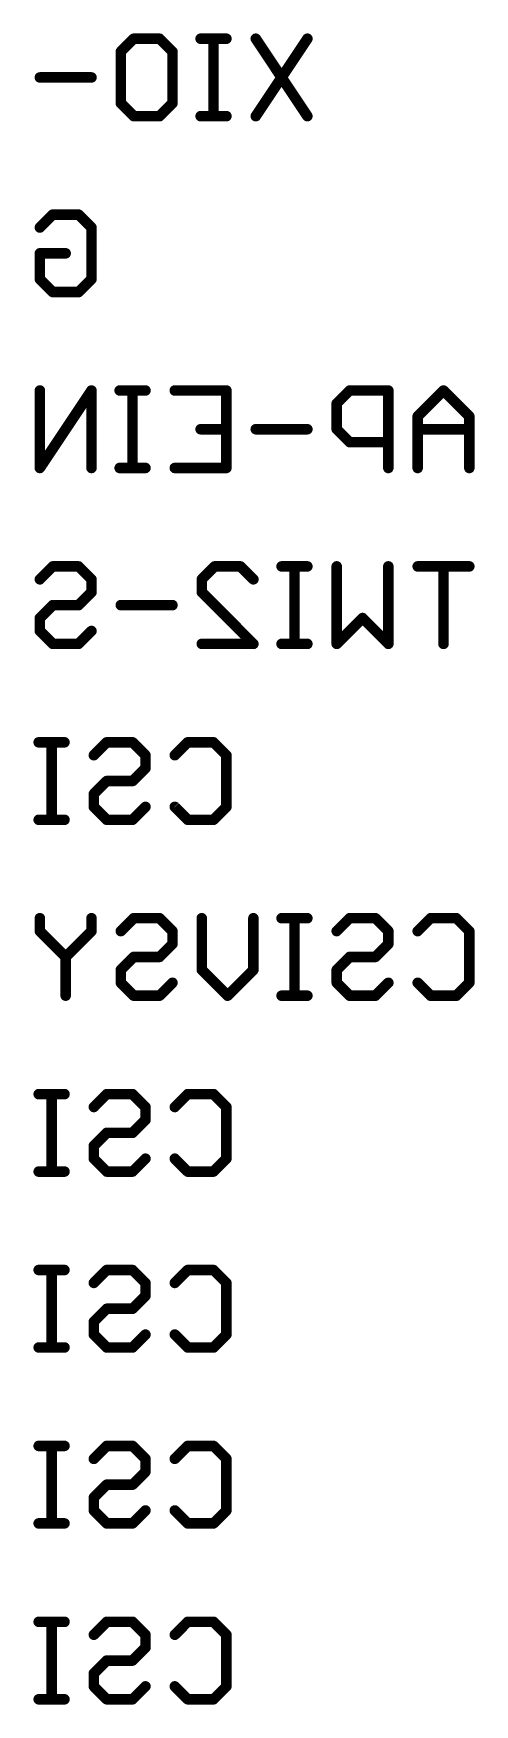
# Model space of a CAD drawing. Extents: x -84 to 55, y -33 to 162.
# Drawn here: x 26.4 to 32.77, y 89.1 to 113.23 of the extents above; entities that cross this region are included whole.
import ezdxf

# ---------------------------------------------------------------- set-up
doc = ezdxf.new("R2010")
doc.units = 0
doc.layers.add('22', color=6, linetype='CONTINUOUS')

msp = doc.modelspace()

# ---------------------------------------------------------------- linework, layer by layer
at = {"layer": '22', "const_width": 0.1524}
for points in [[(27.6587, 112.9723), (27.8451, 113.1588)], [(27.8451, 113.1588), (28.218, 113.1588)], [(28.218, 113.1588), (28.4044, 112.9723)], [(29.184, 113.1588), (28.8112, 113.1588)], [(28.9976, 112.0402), (28.9976, 113.1588)], [(30.3534, 113.1588), (29.6077, 112.0402)], [(29.6077, 113.1588), (30.3534, 112.0402)], [(27.6587, 112.2266), (27.6587, 112.9723)], [(28.4044, 112.9723), (28.4044, 112.2266)], [(27.235, 112.5995), (26.4893, 112.5995)], [(27.8451, 112.0402), (27.6587, 112.2266)], [(28.4044, 112.2266), (28.218, 112.0402)], [(28.218, 112.0402), (27.8451, 112.0402)], [(29.184, 112.0402), (28.8112, 112.0402)], [(26.4893, 110.4323), (26.6757, 110.6188)], [(26.6757, 110.6188), (27.0486, 110.6188)], [(27.0486, 110.6188), (27.235, 110.4323)], [(27.235, 110.4323), (27.235, 109.6866)], [(26.4893, 109.6866), (26.4893, 110.0595)], [(26.4893, 110.0595), (26.8621, 110.0595)], [(26.6757, 109.5002), (26.4893, 109.6866)], [(27.0486, 109.5002), (26.6757, 109.5002)], [(27.235, 109.6866), (27.0486, 109.5002)], [(27.235, 108.0788), (26.4893, 106.9602)], [(26.4893, 106.9602), (26.4893, 108.0788)], [(27.235, 106.9602), (27.235, 108.0788)], [(28.0146, 108.0788), (27.6418, 108.0788)], [(27.8282, 106.9602), (27.8282, 108.0788)], [(28.4383, 108.0788), (29.184, 108.0788)], [(29.184, 108.0788), (29.184, 106.9602)], [(30.9635, 108.0788), (30.7771, 107.8923)], [(31.5228, 108.0788), (30.9635, 108.0788)], [(31.5228, 106.9602), (31.5228, 108.0788)], [(32.3193, 108.0788), (31.9465, 107.7059)], [(32.6922, 107.7059), (32.3193, 108.0788)], [(30.7771, 107.8923), (30.7771, 107.5195)], [(31.9465, 107.7059), (31.9465, 106.9602)], [(32.6922, 106.9602), (32.6922, 107.7059)], [(29.184, 107.5195), (28.8112, 107.5195)], [(30.3534, 107.5195), (29.6077, 107.5195)], [(30.7771, 107.5195), (30.9635, 107.3331)], [(30.9635, 107.3331), (31.5228, 107.3331)], [(32.6922, 107.5195), (31.9465, 107.5195)], [(28.0146, 106.9602), (27.6418, 106.9602)], [(29.184, 106.9602), (28.4383, 106.9602)], [(26.4893, 105.3523), (26.6757, 105.5388)], [(26.6757, 105.5388), (27.0486, 105.5388)], [(27.0486, 105.5388), (27.235, 105.3523)], [(28.8281, 105.3523), (29.0145, 105.5388)], [(29.0145, 105.5388), (29.3874, 105.5388)], [(29.3874, 105.5388), (29.5738, 105.3523)], [(30.3534, 105.5388), (29.9806, 105.5388)], [(30.167, 104.4202), (30.167, 105.5388)], [(30.7771, 104.4202), (30.7771, 105.5388)], [(31.5228, 105.5388), (31.5228, 104.4202)], [(32.6922, 105.5388), (31.9465, 105.5388)], [(32.3193, 104.4202), (32.3193, 105.5388)], [(27.235, 105.1659), (27.0486, 104.9795)], [(27.235, 105.3523), (27.235, 105.1659)], [(28.8281, 105.1659), (28.8281, 105.3523)], [(29.5738, 104.4202), (28.8281, 105.1659)], [(26.6757, 104.9795), (26.4893, 104.7931)], [(27.0486, 104.9795), (26.6757, 104.9795)], [(28.4044, 104.9795), (27.6587, 104.9795)], [(26.4893, 104.7931), (26.4893, 104.6066)], [(31.1499, 104.7931), (30.7771, 104.4202)], [(31.5228, 104.4202), (31.1499, 104.7931)], [(26.4893, 104.6066), (26.6757, 104.4202)], [(26.6757, 104.4202), (27.0486, 104.4202)], [(27.0486, 104.4202), (27.235, 104.6066)], [(28.8281, 104.4202), (29.5738, 104.4202)], [(30.3534, 104.4202), (29.9806, 104.4202)], [(26.8452, 102.9988), (26.4724, 102.9988)], [(26.6588, 101.8802), (26.6588, 102.9988)], [(27.2689, 102.8123), (27.4553, 102.9988)], [(27.4553, 102.9988), (27.8282, 102.9988)], [(27.8282, 102.9988), (28.0146, 102.8123)], [(28.4383, 102.8123), (28.6247, 102.9988)], [(28.6247, 102.9988), (28.9976, 102.9988)], [(28.9976, 102.9988), (29.184, 102.8123)], [(28.0146, 102.8123), (28.0146, 102.6259)], [(29.184, 102.8123), (29.184, 102.0666)], [(28.0146, 102.6259), (27.8282, 102.4395)], [(27.4553, 102.4395), (27.2689, 102.2531)], [(27.2689, 102.2531), (27.2689, 102.0666)], [(27.8282, 102.4395), (27.4553, 102.4395)], [(27.2689, 102.0666), (27.4553, 101.8802)], [(27.8282, 101.8802), (28.0146, 102.0666)], [(28.6247, 101.8802), (28.4383, 102.0666)], [(29.184, 102.0666), (28.9976, 101.8802)], [(26.8452, 101.8802), (26.4724, 101.8802)], [(27.4553, 101.8802), (27.8282, 101.8802)], [(28.9976, 101.8802), (28.6247, 101.8802)], [(26.4893, 100.2723), (26.4893, 100.4588)], [(27.235, 100.4588), (27.235, 100.2723)], [(27.6587, 100.2723), (27.8451, 100.4588)], [(27.8451, 100.4588), (28.218, 100.4588)], [(28.218, 100.4588), (28.4044, 100.2723)], [(28.8281, 99.7131), (28.8281, 100.4588)], [(29.5738, 100.4588), (29.5738, 99.7131)], [(30.3534, 100.4588), (29.9806, 100.4588)], [(30.167, 99.3402), (30.167, 100.4588)], [(30.7771, 100.2723), (30.9635, 100.4588)], [(30.9635, 100.4588), (31.3364, 100.4588)], [(31.3364, 100.4588), (31.5228, 100.2723)], [(31.9465, 100.2723), (32.1329, 100.4588)], [(32.1329, 100.4588), (32.5058, 100.4588)], [(32.5058, 100.4588), (32.6922, 100.2723)], [(26.8622, 99.8995), (26.4893, 100.2723)], [(27.235, 100.2723), (26.8622, 99.8995)], [(28.4044, 100.0859), (28.218, 99.8995)], [(28.4044, 100.2723), (28.4044, 100.0859)], [(31.5228, 100.0859), (31.3364, 99.8995)], [(31.5228, 100.2723), (31.5228, 100.0859)], [(32.6922, 100.2723), (32.6922, 99.5266)], [(26.8622, 99.8995), (26.8622, 99.3402)], [(27.8451, 99.8995), (27.6587, 99.7131)], [(28.218, 99.8995), (27.8451, 99.8995)], [(30.9635, 99.8995), (30.7771, 99.7131)], [(31.3364, 99.8995), (30.9635, 99.8995)], [(27.6587, 99.7131), (27.6587, 99.5266)], [(29.201, 99.3402), (28.8281, 99.7131)], [(29.5738, 99.7131), (29.201, 99.3402)], [(30.7771, 99.7131), (30.7771, 99.5266)], [(27.6587, 99.5266), (27.8451, 99.3402)], [(28.218, 99.3402), (28.4044, 99.5266)], [(30.7771, 99.5266), (30.9635, 99.3402)], [(31.3364, 99.3402), (31.5228, 99.5266)], [(32.1329, 99.3402), (31.9465, 99.5266)], [(32.6922, 99.5266), (32.5058, 99.3402)], [(27.8451, 99.3402), (28.218, 99.3402)], [(30.3534, 99.3402), (29.9806, 99.3402)], [(30.9635, 99.3402), (31.3364, 99.3402)], [(32.5058, 99.3402), (32.1329, 99.3402)], [(26.8452, 97.9188), (26.4724, 97.9188)], [(26.6588, 96.8002), (26.6588, 97.9188)], [(27.2689, 97.7323), (27.4553, 97.9188)], [(27.4553, 97.9188), (27.8282, 97.9188)], [(27.8282, 97.9188), (28.0146, 97.7323)], [(28.4383, 97.7323), (28.6247, 97.9188)], [(28.6247, 97.9188), (28.9976, 97.9188)], [(28.9976, 97.9188), (29.184, 97.7323)], [(28.0146, 97.7323), (28.0146, 97.5459)], [(29.184, 97.7323), (29.184, 96.9866)], [(28.0146, 97.5459), (27.8282, 97.3595)], [(27.4553, 97.3595), (27.2689, 97.1731)], [(27.2689, 97.1731), (27.2689, 96.9866)], [(27.8282, 97.3595), (27.4553, 97.3595)], [(27.2689, 96.9866), (27.4553, 96.8002)], [(27.8282, 96.8002), (28.0146, 96.9866)], [(28.6247, 96.8002), (28.4383, 96.9866)], [(29.184, 96.9866), (28.9976, 96.8002)], [(26.8452, 96.8002), (26.4724, 96.8002)], [(27.4553, 96.8002), (27.8282, 96.8002)], [(28.9976, 96.8002), (28.6247, 96.8002)], [(26.8452, 95.3788), (26.4724, 95.3788)], [(26.6588, 94.2602), (26.6588, 95.3788)], [(27.2689, 95.1923), (27.4553, 95.3788)], [(27.4553, 95.3788), (27.8282, 95.3788)], [(27.8282, 95.3788), (28.0146, 95.1923)], [(28.4383, 95.1923), (28.6247, 95.3788)], [(28.6247, 95.3788), (28.9976, 95.3788)], [(28.9976, 95.3788), (29.184, 95.1923)], [(28.0146, 95.0059), (27.8282, 94.8195)], [(28.0146, 95.1923), (28.0146, 95.0059)], [(29.184, 95.1923), (29.184, 94.4466)], [(27.4553, 94.8195), (27.2689, 94.6331)], [(27.8282, 94.8195), (27.4553, 94.8195)], [(27.2689, 94.6331), (27.2689, 94.4466)], [(27.2689, 94.4466), (27.4553, 94.2602)], [(27.8282, 94.2602), (28.0146, 94.4466)], [(28.6247, 94.2602), (28.4383, 94.4466)], [(29.184, 94.4466), (28.9976, 94.2602)], [(26.8452, 94.2602), (26.4724, 94.2602)], [(27.4553, 94.2602), (27.8282, 94.2602)], [(28.9976, 94.2602), (28.6247, 94.2602)], [(26.8452, 92.8388), (26.4724, 92.8388)], [(26.6588, 91.7202), (26.6588, 92.8388)], [(27.2689, 92.6523), (27.4553, 92.8388)], [(27.4553, 92.8388), (27.8282, 92.8388)], [(27.8282, 92.8388), (28.0146, 92.6523)], [(28.4383, 92.6523), (28.6247, 92.8388)], [(28.6247, 92.8388), (28.9976, 92.8388)], [(28.9976, 92.8388), (29.184, 92.6523)], [(28.0146, 92.6523), (28.0146, 92.4659)], [(29.184, 92.6523), (29.184, 91.9066)], [(28.0146, 92.4659), (27.8282, 92.2795)], [(27.4553, 92.2795), (27.2689, 92.0931)], [(27.8282, 92.2795), (27.4553, 92.2795)], [(27.2689, 92.0931), (27.2689, 91.9066)], [(27.2689, 91.9066), (27.4553, 91.7202)], [(27.8282, 91.7202), (28.0146, 91.9066)], [(28.6247, 91.7202), (28.4383, 91.9066)], [(29.184, 91.9066), (28.9976, 91.7202)], [(26.8452, 91.7202), (26.4724, 91.7202)], [(27.4553, 91.7202), (27.8282, 91.7202)], [(28.9976, 91.7202), (28.6247, 91.7202)], [(26.8452, 90.2988), (26.4724, 90.2988)], [(26.6588, 89.1802), (26.6588, 90.2988)], [(27.2689, 90.1123), (27.4553, 90.2988)], [(27.4553, 90.2988), (27.8282, 90.2988)], [(27.8282, 90.2988), (28.0146, 90.1123)], [(28.4383, 90.1123), (28.6247, 90.2988)], [(28.6247, 90.2988), (28.9976, 90.2988)], [(28.9976, 90.2988), (29.184, 90.1123)], [(28.0146, 90.1123), (28.0146, 89.9259)], [(29.184, 90.1123), (29.184, 89.3666)], [(27.4553, 89.7395), (27.2689, 89.553)], [(27.8282, 89.7395), (27.4553, 89.7395)], [(28.0146, 89.9259), (27.8282, 89.7395)], [(27.2689, 89.553), (27.2689, 89.3666)], [(27.2689, 89.3666), (27.4553, 89.1802)], [(27.8282, 89.1802), (28.0146, 89.3666)], [(28.6247, 89.1802), (28.4383, 89.3666)], [(29.184, 89.3666), (28.9976, 89.1802)], [(26.8452, 89.1802), (26.4724, 89.1802)], [(27.4553, 89.1802), (27.8282, 89.1802)], [(28.9976, 89.1802), (28.6247, 89.1802)]]:
    msp.add_lwpolyline(points, dxfattribs=at)
at = {"layer": '22', "const_width": 0.0762}
for points in [[(27.8451, 113.1969, 1), (27.8451, 113.1207)], [(27.8721, 113.1318, 1), (27.8182, 113.1857)], [(28.2449, 113.1857, 1), (28.191, 113.1318)], [(28.218, 113.1207, 1), (28.218, 113.1969)], [(28.8112, 113.1969, 1), (28.8112, 113.1207)], [(29.0357, 113.1588, 1), (28.9595, 113.1588)], [(29.184, 113.1207, 1), (29.184, 113.1969)], [(29.6394, 113.1799, 1), (29.576, 113.1376)], [(30.3851, 113.1376, 1), (30.3217, 113.1799)], [(27.6968, 112.9723, 1), (27.6206, 112.9723)], [(27.6318, 112.9993, 1), (27.6856, 112.9454)], [(28.4425, 112.9723, 1), (28.3663, 112.9723)], [(28.3775, 112.9454, 1), (28.4313, 112.9993)], [(26.4893, 112.6376, 1), (26.4893, 112.5614)], [(27.235, 112.5614, 1), (27.235, 112.6376)], [(27.6856, 112.2536, 1), (27.6318, 112.1997)], [(27.6206, 112.2266, 1), (27.6968, 112.2266)], [(28.3663, 112.2266, 1), (28.4425, 112.2266)], [(28.4313, 112.1997, 1), (28.3775, 112.2536)], [(27.8451, 112.0783, 1), (27.8451, 112.0021)], [(27.8182, 112.0133, 1), (27.8721, 112.0671)], [(28.191, 112.0671, 1), (28.2449, 112.0133)], [(28.218, 112.0021, 1), (28.218, 112.0783)], [(28.8112, 112.0783, 1), (28.8112, 112.0021)], [(28.9595, 112.0402, 1), (29.0357, 112.0402)], [(29.184, 112.0021, 1), (29.184, 112.0783)], [(29.576, 112.0613, 1), (29.6394, 112.0191)], [(30.3217, 112.0191, 1), (30.3851, 112.0613)], [(26.6757, 110.6569, 1), (26.6757, 110.5807)], [(26.7027, 110.5918, 1), (26.6488, 110.6457)], [(27.0755, 110.6457, 1), (27.0216, 110.5918)], [(27.0486, 110.5807, 1), (27.0486, 110.6569)], [(26.4624, 110.4593, 1), (26.5162, 110.4054)], [(27.2731, 110.4323, 1), (27.1969, 110.4323)], [(27.2081, 110.4054, 1), (27.2619, 110.4593)], [(26.5274, 110.0595, 1), (26.4512, 110.0595)], [(26.4893, 110.0976, 1), (26.4893, 110.0214)], [(26.8621, 110.0214, 1), (26.8621, 110.0976)], [(26.5162, 109.7136, 1), (26.4624, 109.6597)], [(26.4512, 109.6866, 1), (26.5274, 109.6866)], [(26.6757, 109.5383, 1), (26.6757, 109.4621)], [(26.6488, 109.4733, 1), (26.7027, 109.5271)], [(27.0216, 109.5271, 1), (27.0755, 109.4733)], [(27.0486, 109.4621, 1), (27.0486, 109.5383)], [(27.1969, 109.6866, 1), (27.2731, 109.6866)], [(27.2619, 109.6597, 1), (27.2081, 109.7136)], [(26.5274, 108.0788, 1), (26.4512, 108.0788)], [(27.2731, 108.0788, 1), (27.1969, 108.0788)], [(27.2667, 108.0576, 1), (27.2033, 108.0999)], [(27.6418, 108.1169, 1), (27.6418, 108.0407)], [(27.8663, 108.0788, 1), (27.7901, 108.0788)], [(28.0146, 108.0407, 1), (28.0146, 108.1169)], [(28.4383, 108.1169, 1), (28.4383, 108.0407)], [(29.2221, 108.0788, 1), (29.1459, 108.0788)], [(29.184, 108.0407, 1), (29.184, 108.1169)], [(30.9635, 108.1169, 1), (30.9635, 108.0407)], [(30.9905, 108.0518, 1), (30.9366, 108.1057)], [(31.5609, 108.0788, 1), (31.4847, 108.0788)], [(31.5228, 108.0407, 1), (31.5228, 108.1169)], [(32.3463, 108.1057, 1), (32.2924, 108.0518)], [(32.3463, 108.0518, 1), (32.2924, 108.1057)], [(30.8152, 107.8923, 1), (30.739, 107.8923)], [(30.7502, 107.9193, 1), (30.804, 107.8654)], [(31.9846, 107.7059, 1), (31.9084, 107.7059)], [(31.9195, 107.7328, 1), (31.9734, 107.679)], [(32.7303, 107.7059, 1), (32.6541, 107.7059)], [(32.6653, 107.679, 1), (32.7191, 107.7328)], [(28.8112, 107.5576, 1), (28.8112, 107.4814)], [(29.184, 107.4814, 1), (29.184, 107.5576)], [(29.6077, 107.5576, 1), (29.6077, 107.4814)], [(30.3534, 107.4814, 1), (30.3534, 107.5576)], [(30.804, 107.5464, 1), (30.7502, 107.4925)], [(30.739, 107.5195, 1), (30.8152, 107.5195)], [(30.9635, 107.3712, 1), (30.9635, 107.295)], [(30.9366, 107.3061, 1), (30.9905, 107.36)], [(31.5228, 107.295, 1), (31.5228, 107.3712)], [(31.9465, 107.5576, 1), (31.9465, 107.4814)], [(32.6922, 107.4814, 1), (32.6922, 107.5576)], [(26.4576, 106.9813, 1), (26.521, 106.9391)], [(26.4512, 106.9602, 1), (26.5274, 106.9602)], [(27.1969, 106.9602, 1), (27.2731, 106.9602)], [(27.6418, 106.9983, 1), (27.6418, 106.9221)], [(27.7901, 106.9602, 1), (27.8663, 106.9602)], [(28.0146, 106.9221, 1), (28.0146, 106.9983)], [(28.4383, 106.9983, 1), (28.4383, 106.9221)], [(29.1459, 106.9602, 1), (29.2221, 106.9602)], [(29.184, 106.9221, 1), (29.184, 106.9983)], [(31.4847, 106.9602, 1), (31.5609, 106.9602)], [(31.9084, 106.9602, 1), (31.9846, 106.9602)], [(32.6541, 106.9602, 1), (32.7303, 106.9602)], [(26.6757, 105.5769, 1), (26.6757, 105.5007)], [(26.7027, 105.5118, 1), (26.6488, 105.5657)], [(27.0755, 105.5657, 1), (27.0216, 105.5118)], [(27.0486, 105.5007, 1), (27.0486, 105.5769)], [(29.0145, 105.5769, 1), (29.0145, 105.5007)], [(29.0415, 105.5118, 1), (28.9876, 105.5657)], [(29.4143, 105.5657, 1), (29.3604, 105.5118)], [(29.3874, 105.5007, 1), (29.3874, 105.5769)], [(29.9806, 105.5769, 1), (29.9806, 105.5007)], [(30.2051, 105.5388, 1), (30.1289, 105.5388)], [(30.3534, 105.5007, 1), (30.3534, 105.5769)], [(30.8152, 105.5388, 1), (30.739, 105.5388)], [(31.5609, 105.5388, 1), (31.4847, 105.5388)], [(31.9465, 105.5769, 1), (31.9465, 105.5007)], [(32.3574, 105.5388, 1), (32.2812, 105.5388)], [(32.6922, 105.5007, 1), (32.6922, 105.5769)], [(26.4624, 105.3793, 1), (26.5162, 105.3254)], [(27.2731, 105.3523, 1), (27.1969, 105.3523)], [(27.2081, 105.3254, 1), (27.262, 105.3793)], [(27.262, 105.139, 1), (27.2081, 105.1928)], [(28.8662, 105.3523, 1), (28.79, 105.3523)], [(28.8012, 105.3793, 1), (28.855, 105.3254)], [(28.855, 105.1928, 1), (28.8012, 105.139)], [(29.5469, 105.3254, 1), (29.6007, 105.3793)], [(26.6757, 105.0176, 1), (26.6757, 104.9414)], [(26.7027, 104.9525, 1), (26.6488, 105.0064)], [(27.0216, 105.0064, 1), (27.0755, 104.9525)], [(27.0486, 104.9414, 1), (27.0486, 105.0176)], [(27.1969, 105.1659, 1), (27.2731, 105.1659)], [(27.6587, 105.0176, 1), (27.6587, 104.9414)], [(28.4044, 104.9414, 1), (28.4044, 105.0176)], [(28.79, 105.1659, 1), (28.8662, 105.1659)], [(26.5274, 104.7931, 1), (26.4512, 104.7931)], [(26.4624, 104.82, 1), (26.5162, 104.7661)], [(31.1769, 104.82, 1), (31.123, 104.7661)], [(31.1769, 104.7661, 1), (31.123, 104.82)], [(26.5162, 104.6336, 1), (26.4624, 104.5797)], [(26.4512, 104.6066, 1), (26.5274, 104.6066)], [(26.6757, 104.4583, 1), (26.6757, 104.3821)], [(27.0486, 104.3821, 1), (27.0486, 104.4583)], [(27.262, 104.5797, 1), (27.2081, 104.6336)], [(28.8281, 104.4583, 1), (28.8281, 104.3821)], [(29.5738, 104.3821, 1), (29.5738, 104.4583)], [(29.9806, 104.4583, 1), (29.9806, 104.3821)], [(30.3534, 104.3821, 1), (30.3534, 104.4583)], [(26.6488, 104.3933, 1), (26.7027, 104.4471)], [(27.0216, 104.4471, 1), (27.0755, 104.3933)], [(29.5469, 104.3933, 1), (29.6007, 104.4471)], [(30.1289, 104.4202, 1), (30.2051, 104.4202)], [(30.739, 104.4202, 1), (30.8152, 104.4202)], [(30.7502, 104.4471, 1), (30.804, 104.3933)], [(31.4847, 104.4202, 1), (31.5609, 104.4202)], [(31.4959, 104.3933, 1), (31.5497, 104.4471)], [(32.2812, 104.4202, 1), (32.3574, 104.4202)], [(26.4724, 103.0369, 1), (26.4724, 102.9607)], [(26.6969, 102.9988, 1), (26.6207, 102.9988)], [(26.8452, 102.9607, 1), (26.8452, 103.0369)], [(27.4553, 103.0369, 1), (27.4553, 102.9607)], [(27.4823, 102.9718, 1), (27.4284, 103.0257)], [(27.8551, 103.0257, 1), (27.8012, 102.9718)], [(27.8282, 102.9607, 1), (27.8282, 103.0369)], [(28.6247, 103.0369, 1), (28.6247, 102.9607)], [(28.6517, 102.9718, 1), (28.5978, 103.0257)], [(29.0245, 103.0257, 1), (28.9706, 102.9718)], [(28.9976, 102.9607, 1), (28.9976, 103.0369)], [(27.242, 102.8393, 1), (27.2958, 102.7854)], [(28.0527, 102.8123, 1), (27.9765, 102.8123)], [(27.9877, 102.7854, 1), (28.0415, 102.8393)], [(28.4114, 102.8393, 1), (28.4652, 102.7854)], [(29.2221, 102.8123, 1), (29.1459, 102.8123)], [(29.1571, 102.7854, 1), (29.2109, 102.8393)], [(27.9765, 102.6259, 1), (28.0527, 102.6259)], [(28.0415, 102.599, 1), (27.9877, 102.6528)], [(27.307, 102.2531, 1), (27.2308, 102.2531)], [(27.242, 102.28, 1), (27.2958, 102.2261)], [(27.4553, 102.4776, 1), (27.4553, 102.4014)], [(27.4823, 102.4125, 1), (27.4284, 102.4664)], [(27.8012, 102.4664, 1), (27.8551, 102.4125)], [(27.8282, 102.4014, 1), (27.8282, 102.4776)], [(27.2958, 102.0936, 1), (27.242, 102.0397)], [(27.2308, 102.0666, 1), (27.307, 102.0666)], [(28.0415, 102.0397, 1), (27.9877, 102.0936)], [(28.4652, 102.0936, 1), (28.4114, 102.0397)], [(29.1459, 102.0666, 1), (29.2221, 102.0666)], [(29.2109, 102.0397, 1), (29.1571, 102.0936)], [(26.4724, 101.9183, 1), (26.4724, 101.8421)], [(26.6207, 101.8802, 1), (26.6969, 101.8802)], [(26.8452, 101.8421, 1), (26.8452, 101.9183)], [(27.4553, 101.9183, 1), (27.4553, 101.8421)], [(27.4284, 101.8533, 1), (27.4823, 101.9071)], [(27.8012, 101.9071, 1), (27.8551, 101.8533)], [(27.8282, 101.8421, 1), (27.8282, 101.9183)], [(28.6247, 101.9183, 1), (28.6247, 101.8421)], [(28.5978, 101.8533, 1), (28.6517, 101.9071)], [(28.9706, 101.9071, 1), (29.0245, 101.8533)], [(28.9976, 101.8421, 1), (28.9976, 101.9183)], [(26.5274, 100.4588, 1), (26.4512, 100.4588)], [(27.2731, 100.4588, 1), (27.1969, 100.4588)], [(27.8451, 100.4969, 1), (27.8451, 100.4207)], [(27.8721, 100.4318, 1), (27.8182, 100.4857)], [(28.2449, 100.4857, 1), (28.191, 100.4318)], [(28.218, 100.4207, 1), (28.218, 100.4969)], [(28.8662, 100.4588, 1), (28.79, 100.4588)], [(29.6119, 100.4588, 1), (29.5357, 100.4588)], [(29.9806, 100.4969, 1), (29.9806, 100.4207)], [(30.2051, 100.4588, 1), (30.1289, 100.4588)], [(30.3534, 100.4207, 1), (30.3534, 100.4969)], [(30.9635, 100.4969, 1), (30.9635, 100.4207)], [(30.9905, 100.4318, 1), (30.9366, 100.4857)], [(31.3633, 100.4857, 1), (31.3094, 100.4318)], [(31.3364, 100.4207, 1), (31.3364, 100.4969)], [(32.1329, 100.4969, 1), (32.1329, 100.4207)], [(32.1599, 100.4318, 1), (32.106, 100.4857)], [(32.5327, 100.4857, 1), (32.4788, 100.4318)], [(32.5058, 100.4207, 1), (32.5058, 100.4969)], [(26.5162, 100.2993, 1), (26.4624, 100.2454)], [(26.4512, 100.2723, 1), (26.5274, 100.2723)], [(27.1969, 100.2723, 1), (27.2731, 100.2723)], [(27.262, 100.2454, 1), (27.2081, 100.2993)], [(27.6318, 100.2993, 1), (27.6856, 100.2454)], [(28.4425, 100.2723, 1), (28.3663, 100.2723)], [(28.3775, 100.2454, 1), (28.4313, 100.2993)], [(28.4313, 100.059, 1), (28.3775, 100.1128)], [(30.7502, 100.2993, 1), (30.804, 100.2454)], [(31.5609, 100.2723, 1), (31.4847, 100.2723)], [(31.4959, 100.2454, 1), (31.5497, 100.2993)], [(31.5497, 100.059, 1), (31.4959, 100.1128)], [(31.9196, 100.2993, 1), (31.9734, 100.2454)], [(32.7303, 100.2723, 1), (32.6541, 100.2723)], [(32.6653, 100.2454, 1), (32.7191, 100.2993)], [(26.8352, 99.9264, 1), (26.8891, 99.8725)], [(26.9003, 99.8995, 1), (26.8241, 99.8995)], [(26.8352, 99.8725, 1), (26.8891, 99.9264)], [(27.8451, 99.9376, 1), (27.8451, 99.8614)], [(27.8721, 99.8725, 1), (27.8182, 99.9264)], [(28.191, 99.9264, 1), (28.2449, 99.8725)], [(28.218, 99.8614, 1), (28.218, 99.9376)], [(28.3663, 100.0859, 1), (28.4425, 100.0859)], [(30.9635, 99.9376, 1), (30.9635, 99.8614)], [(30.9905, 99.8725, 1), (30.9366, 99.9264)], [(31.3094, 99.9264, 1), (31.3633, 99.8725)], [(31.3364, 99.8614, 1), (31.3364, 99.9376)], [(31.4847, 100.0859, 1), (31.5609, 100.0859)], [(27.6968, 99.7131, 1), (27.6206, 99.7131)], [(27.6318, 99.74, 1), (27.6856, 99.6861)], [(28.855, 99.74, 1), (28.8012, 99.6861)], [(28.79, 99.7131, 1), (28.8662, 99.7131)], [(29.5357, 99.7131, 1), (29.6119, 99.7131)], [(29.6007, 99.6861, 1), (29.5469, 99.74)], [(30.8152, 99.7131, 1), (30.739, 99.7131)], [(30.7502, 99.74, 1), (30.804, 99.6861)], [(27.6856, 99.5536, 1), (27.6318, 99.4997)], [(27.6206, 99.5266, 1), (27.6968, 99.5266)], [(28.4313, 99.4997, 1), (28.3775, 99.5536)], [(30.804, 99.5536, 1), (30.7502, 99.4997)], [(30.739, 99.5266, 1), (30.8152, 99.5266)], [(31.5497, 99.4997, 1), (31.4959, 99.5536)], [(31.9734, 99.5536, 1), (31.9196, 99.4997)], [(32.6541, 99.5266, 1), (32.7303, 99.5266)], [(32.7191, 99.4997, 1), (32.6653, 99.5536)], [(26.8241, 99.3402, 1), (26.9003, 99.3402)], [(27.8451, 99.3783, 1), (27.8451, 99.3021)], [(27.8182, 99.3133, 1), (27.8721, 99.3671)], [(28.191, 99.3671, 1), (28.2449, 99.3133)], [(28.218, 99.3021, 1), (28.218, 99.3783)], [(29.174, 99.3671, 1), (29.2279, 99.3133)], [(29.174, 99.3133, 1), (29.2279, 99.3671)], [(29.9806, 99.3783, 1), (29.9806, 99.3021)], [(30.1289, 99.3402, 1), (30.2051, 99.3402)], [(30.3534, 99.3021, 1), (30.3534, 99.3783)], [(30.9635, 99.3783, 1), (30.9635, 99.3021)], [(30.9366, 99.3133, 1), (30.9905, 99.3671)], [(31.3094, 99.3671, 1), (31.3633, 99.3133)], [(31.3364, 99.3021, 1), (31.3364, 99.3783)], [(32.1329, 99.3783, 1), (32.1329, 99.3021)], [(32.106, 99.3133, 1), (32.1599, 99.3671)], [(32.4788, 99.3671, 1), (32.5327, 99.3133)], [(32.5058, 99.3021, 1), (32.5058, 99.3783)], [(26.4724, 97.9569, 1), (26.4724, 97.8807)], [(26.6969, 97.9188, 1), (26.6207, 97.9188)], [(26.8452, 97.8807, 1), (26.8452, 97.9569)], [(27.4553, 97.9569, 1), (27.4553, 97.8807)], [(27.4823, 97.8918, 1), (27.4284, 97.9457)], [(27.8551, 97.9457, 1), (27.8012, 97.8918)], [(27.8282, 97.8807, 1), (27.8282, 97.9569)], [(28.6247, 97.9569, 1), (28.6247, 97.8807)], [(28.6517, 97.8918, 1), (28.5978, 97.9457)], [(29.0245, 97.9457, 1), (28.9706, 97.8918)], [(28.9976, 97.8807, 1), (28.9976, 97.9569)], [(27.242, 97.7593, 1), (27.2958, 97.7054)], [(28.0527, 97.7323, 1), (27.9765, 97.7323)], [(27.9877, 97.7054, 1), (28.0415, 97.7593)], [(28.4114, 97.7593, 1), (28.4652, 97.7054)], [(29.2221, 97.7323, 1), (29.1459, 97.7323)], [(29.1571, 97.7054, 1), (29.2109, 97.7593)], [(27.9765, 97.5459, 1), (28.0527, 97.5459)], [(28.0415, 97.519, 1), (27.9877, 97.5728)], [(27.307, 97.1731, 1), (27.2308, 97.1731)], [(27.4553, 97.3976, 1), (27.4553, 97.3214)], [(27.4823, 97.3325, 1), (27.4284, 97.3864)], [(27.8012, 97.3864, 1), (27.8551, 97.3325)], [(27.8282, 97.3214, 1), (27.8282, 97.3976)], [(27.242, 97.2, 1), (27.2958, 97.1461)], [(27.2958, 97.0136, 1), (27.242, 96.9597)], [(27.2308, 96.9866, 1), (27.307, 96.9866)], [(28.0415, 96.9597, 1), (27.9877, 97.0136)], [(28.4652, 97.0136, 1), (28.4114, 96.9597)], [(29.1459, 96.9866, 1), (29.2221, 96.9866)], [(29.2109, 96.9597, 1), (29.1571, 97.0136)], [(26.4724, 96.8383, 1), (26.4724, 96.7621)], [(26.6207, 96.8002, 1), (26.6969, 96.8002)], [(26.8452, 96.7621, 1), (26.8452, 96.8383)], [(27.4553, 96.8383, 1), (27.4553, 96.7621)], [(27.4284, 96.7733, 1), (27.4823, 96.8271)], [(27.8012, 96.8271, 1), (27.8551, 96.7733)], [(27.8282, 96.7621, 1), (27.8282, 96.8383)], [(28.6247, 96.8383, 1), (28.6247, 96.7621)], [(28.5978, 96.7733, 1), (28.6517, 96.8271)], [(28.9706, 96.8271, 1), (29.0245, 96.7733)], [(28.9976, 96.7621, 1), (28.9976, 96.8383)], [(26.4724, 95.4169, 1), (26.4724, 95.3407)], [(26.6969, 95.3788, 1), (26.6207, 95.3788)], [(26.8452, 95.3407, 1), (26.8452, 95.4169)], [(27.4553, 95.4169, 1), (27.4553, 95.3407)], [(27.4823, 95.3518, 1), (27.4284, 95.4057)], [(27.8551, 95.4057, 1), (27.8012, 95.3518)], [(27.8282, 95.3407, 1), (27.8282, 95.4169)], [(28.6247, 95.4169, 1), (28.6247, 95.3407)], [(28.6517, 95.3518, 1), (28.5978, 95.4057)], [(29.0245, 95.4057, 1), (28.9706, 95.3518)], [(28.9976, 95.3407, 1), (28.9976, 95.4169)], [(27.242, 95.2193, 1), (27.2958, 95.1654)], [(28.0527, 95.1923, 1), (27.9765, 95.1923)], [(27.9877, 95.1654, 1), (28.0415, 95.2193)], [(28.0415, 94.979, 1), (27.9877, 95.0328)], [(28.4114, 95.2193, 1), (28.4652, 95.1654)], [(29.2221, 95.1923, 1), (29.1459, 95.1923)], [(29.1571, 95.1654, 1), (29.2109, 95.2193)], [(27.4553, 94.8576, 1), (27.4553, 94.7814)], [(27.4823, 94.7925, 1), (27.4284, 94.8464)], [(27.8012, 94.8464, 1), (27.8551, 94.7925)], [(27.8282, 94.7814, 1), (27.8282, 94.8576)], [(27.9765, 95.0059, 1), (28.0527, 95.0059)], [(27.307, 94.6331, 1), (27.2308, 94.6331)], [(27.242, 94.66, 1), (27.2958, 94.6061)], [(27.2958, 94.4736, 1), (27.242, 94.4197)], [(27.2308, 94.4466, 1), (27.307, 94.4466)], [(28.0415, 94.4197, 1), (27.9877, 94.4736)], [(28.4652, 94.4736, 1), (28.4114, 94.4197)], [(29.1459, 94.4466, 1), (29.2221, 94.4466)], [(29.2109, 94.4197, 1), (29.1571, 94.4736)], [(26.4724, 94.2983, 1), (26.4724, 94.2221)], [(26.6207, 94.2602, 1), (26.6969, 94.2602)], [(26.8452, 94.2221, 1), (26.8452, 94.2983)], [(27.4553, 94.2983, 1), (27.4553, 94.2221)], [(27.4284, 94.2333, 1), (27.4823, 94.2871)], [(27.8012, 94.2871, 1), (27.8551, 94.2333)], [(27.8282, 94.2221, 1), (27.8282, 94.2983)], [(28.6247, 94.2983, 1), (28.6247, 94.2221)], [(28.5978, 94.2333, 1), (28.6517, 94.2871)], [(28.9706, 94.2871, 1), (29.0245, 94.2333)], [(28.9976, 94.2221, 1), (28.9976, 94.2983)], [(26.4724, 92.8769, 1), (26.4724, 92.8007)], [(26.6969, 92.8388, 1), (26.6207, 92.8388)], [(26.8452, 92.8007, 1), (26.8452, 92.8769)], [(27.4553, 92.8769, 1), (27.4553, 92.8007)], [(27.4823, 92.8118, 1), (27.4284, 92.8657)], [(27.8551, 92.8657, 1), (27.8012, 92.8118)], [(27.8282, 92.8007, 1), (27.8282, 92.8769)], [(28.6247, 92.8769, 1), (28.6247, 92.8007)], [(28.6517, 92.8118, 1), (28.5978, 92.8657)], [(29.0245, 92.8657, 1), (28.9706, 92.8118)], [(28.9976, 92.8007, 1), (28.9976, 92.8769)], [(27.242, 92.6793, 1), (27.2958, 92.6254)], [(28.0527, 92.6523, 1), (27.9765, 92.6523)], [(27.9877, 92.6254, 1), (28.0415, 92.6793)], [(28.4114, 92.6793, 1), (28.4652, 92.6254)], [(29.2221, 92.6523, 1), (29.1459, 92.6523)], [(29.1571, 92.6254, 1), (29.2109, 92.6793)], [(27.9765, 92.4659, 1), (28.0527, 92.4659)], [(28.0415, 92.439, 1), (27.9877, 92.4928)], [(27.4553, 92.3176, 1), (27.4553, 92.2414)], [(27.4823, 92.2525, 1), (27.4284, 92.3064)], [(27.8012, 92.3064, 1), (27.8551, 92.2525)], [(27.8282, 92.2414, 1), (27.8282, 92.3176)], [(27.307, 92.0931, 1), (27.2308, 92.0931)], [(27.242, 92.12, 1), (27.2958, 92.0661)], [(27.2958, 91.9336, 1), (27.242, 91.8797)], [(27.2308, 91.9066, 1), (27.307, 91.9066)], [(28.0415, 91.8797, 1), (27.9877, 91.9336)], [(28.4652, 91.9336, 1), (28.4114, 91.8797)], [(29.1459, 91.9066, 1), (29.2221, 91.9066)], [(29.2109, 91.8797, 1), (29.1571, 91.9336)], [(26.4724, 91.7583, 1), (26.4724, 91.6821)], [(26.6207, 91.7202, 1), (26.6969, 91.7202)], [(26.8452, 91.6821, 1), (26.8452, 91.7583)], [(27.4553, 91.7583, 1), (27.4553, 91.6821)], [(27.4284, 91.6933, 1), (27.4823, 91.7471)], [(27.8012, 91.7471, 1), (27.8551, 91.6933)], [(27.8282, 91.6821, 1), (27.8282, 91.7583)], [(28.6247, 91.7583, 1), (28.6247, 91.6821)], [(28.5978, 91.6933, 1), (28.6517, 91.7471)], [(28.9706, 91.7471, 1), (29.0245, 91.6933)], [(28.9976, 91.6821, 1), (28.9976, 91.7583)], [(26.4724, 90.3369, 1), (26.4724, 90.2607)], [(26.6969, 90.2988, 1), (26.6207, 90.2988)], [(26.8452, 90.2607, 1), (26.8452, 90.3369)], [(27.4553, 90.3369, 1), (27.4553, 90.2607)], [(27.4823, 90.2718, 1), (27.4284, 90.3257)], [(27.8551, 90.3257, 1), (27.8012, 90.2718)], [(27.8282, 90.2607, 1), (27.8282, 90.3369)], [(28.6247, 90.3369, 1), (28.6247, 90.2607)], [(28.6517, 90.2718, 1), (28.5978, 90.3257)], [(29.0245, 90.3257, 1), (28.9706, 90.2718)], [(28.9976, 90.2607, 1), (28.9976, 90.3369)], [(27.242, 90.1393, 1), (27.2958, 90.0854)], [(28.0527, 90.1123, 1), (27.9765, 90.1123)], [(27.9877, 90.0854, 1), (28.0415, 90.1393)], [(28.4114, 90.1393, 1), (28.4652, 90.0854)], [(29.2221, 90.1123, 1), (29.1459, 90.1123)], [(29.1571, 90.0854, 1), (29.2109, 90.1393)], [(27.4553, 89.7776, 1), (27.4553, 89.7014)], [(27.4823, 89.7125, 1), (27.4284, 89.7664)], [(27.8012, 89.7664, 1), (27.8551, 89.7125)], [(27.8282, 89.7014, 1), (27.8282, 89.7776)], [(27.9765, 89.9259, 1), (28.0527, 89.9259)], [(28.0415, 89.899, 1), (27.9877, 89.9528)], [(27.307, 89.553, 1), (27.2308, 89.553)], [(27.242, 89.58, 1), (27.2958, 89.5261)], [(27.2958, 89.3936, 1), (27.242, 89.3397)], [(27.2308, 89.3666, 1), (27.307, 89.3666)], [(28.0415, 89.3397, 1), (27.9877, 89.3936)], [(28.4652, 89.3936, 1), (28.4114, 89.3397)], [(29.1459, 89.3666, 1), (29.2221, 89.3666)], [(29.2109, 89.3397, 1), (29.1571, 89.3936)], [(26.4724, 89.2183, 1), (26.4724, 89.1421)], [(26.6207, 89.1802, 1), (26.6969, 89.1802)], [(26.8452, 89.1421, 1), (26.8452, 89.2183)], [(27.4553, 89.2183, 1), (27.4553, 89.1421)], [(27.4284, 89.1533, 1), (27.4823, 89.2071)], [(27.8012, 89.2071, 1), (27.8551, 89.1533)], [(27.8282, 89.1421, 1), (27.8282, 89.2183)], [(28.6247, 89.2183, 1), (28.6247, 89.1421)], [(28.5978, 89.1533, 1), (28.6517, 89.2071)], [(28.9706, 89.2071, 1), (29.0245, 89.1533)], [(28.9976, 89.1421, 1), (28.9976, 89.2183)]]:
    msp.add_lwpolyline(points, format="xyb", dxfattribs=at)

doc.saveas('drawing.dxf')
